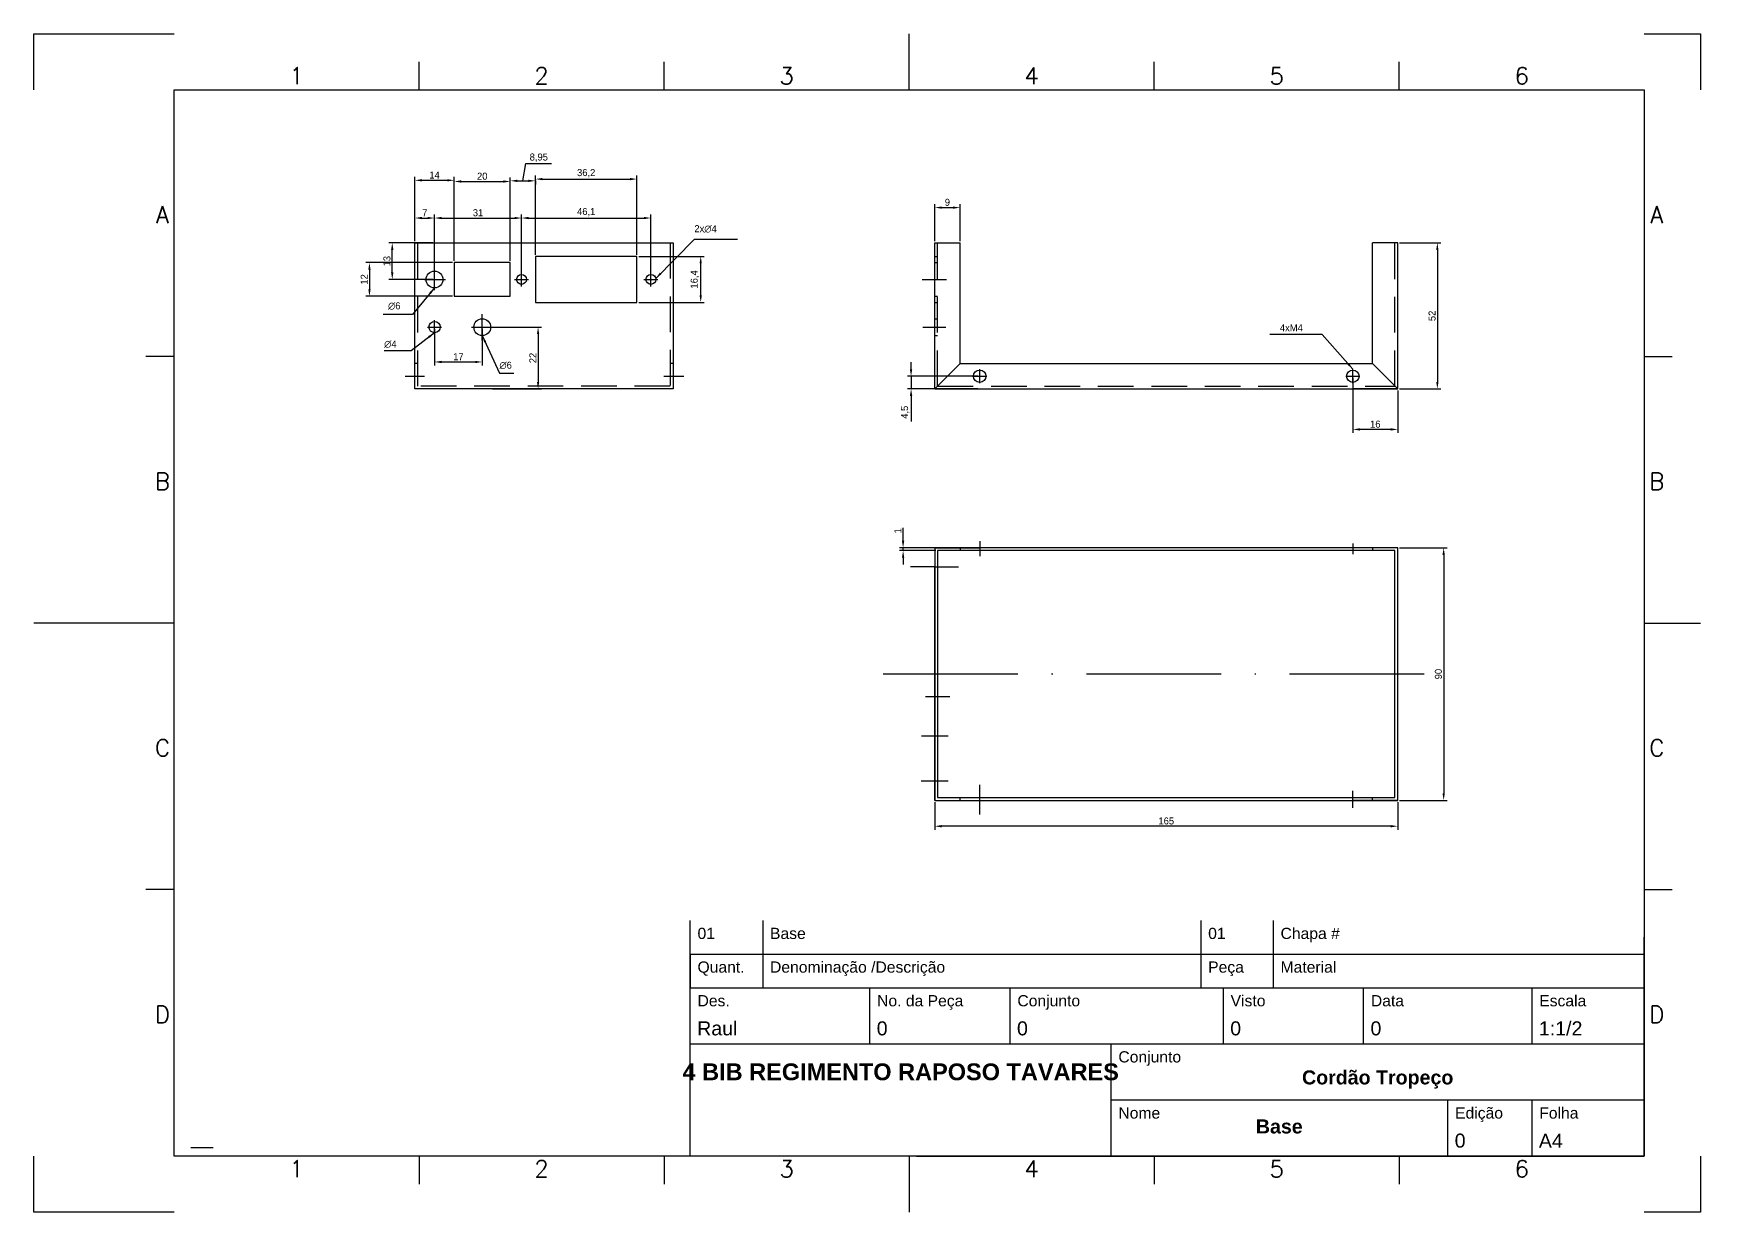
# Paper-space layout 'Base' of a CAD drawing. Header units: millimetres. Extents: x -14 to 287, y 0 to 210.
# The model-space entities are those that its viewports show. They can reach past a viewport. Long polylines and large blocks are cut down to what shows.
import ezdxf
from ezdxf.enums import TextEntityAlignment as Align

# ---------------------------------------------------------------- set-up
doc = ezdxf.new("R2010")
doc.units = ezdxf.units.MM
doc.linetypes.add('ACAD_ISO10W100', pattern=[18, 12, -3, 0, -3])
doc.linetypes.add('HIDDEN2', pattern=[4.7625, 3.175, -1.5875])
for name, color, linetype in [('Contorno', 7, 'Continuous'), ('Cortes', 140, 'HIDDEN2'), ('Cotas', 1, 'Continuous'), ('FRAME 050', 6, 'Continuous'), ('Linhas_de_Centro', 5, 'ACAD_ISO10W100'), ('Object', 7, 'Continuous'), ('Texto', 7, 'Continuous')]:
    doc.layers.add(name, color=color, linetype=linetype)
doc.layers.get('FRAME 050').off()
doc.styles.add('Roman', font='romans', dxfattribs={"bigfont": 'bigfont'})
doc.styles.add('texto2', font='ARIAL.TTF', dxfattribs={"height": 2})
doc.styles.add('Texto2.5', font='ARIAL.TTF', dxfattribs={"height": 2.5})
doc.dimstyles.new('ISO-25', dxfattribs={"dimtxt": 2.5, "dimasz": 2.5, "dimexe": 1.25, "dimexo": 0.625, "dimtad": 1, "dimtxsty": 'Standard', "dimcen": 2.5, "dimadec": 0, "dimazin": 0, "dimtfac": 1, "dimtmove": 0, "dimatfit": 3, "dimfxl": 0, "dimarcsym": 0})

# ---------------------------------------------------------------- blocks, each defined once
blk = doc.blocks.new('*D3')
at = {"layer": 'Cotas', "color": 0, "lineweight": -2}
for p, q in [((-443.26, 201.48), (-428.51, 201.48)), ((-429.76, 198.98), (-429.76, 151.98)), ((-443.26, 149.48), (-428.51, 149.48))]:
    blk.add_line(p, q, dxfattribs=at)
at = {"layer": 'Cotas', "color": 0}
for points in [[(-430.18, 198.98), (-429.35, 198.98), (-429.76, 201.48)], [(-430.18, 151.98), (-429.35, 151.98), (-429.76, 149.48)]]:
    blk.add_solid(points, dxfattribs=at)
at = {"layer": 'Defpoints', "color": 0}
for p in [(-443.88, 201.48), (-443.88, 149.48), (-429.76, 149.48)]:
    blk.add_point(p, dxfattribs=at)
at = {"layer": 'Cotas', "color": 0, "insert": (-431.64, 175.48), "char_height": 2.5, "attachment_point": 5, "rotation": 90}
blk.add_mtext('52', dxfattribs=at)
blk = doc.blocks.new('*D4')
at = {"layer": 'Cotas', "color": 0, "lineweight": -2}
for p, q in [((-459.88, 153.35), (-459.88, 133.77)), ((-443.88, 148.85), (-443.88, 133.77)), ((-446.38, 135.02), (-457.38, 135.02))]:
    blk.add_line(p, q, dxfattribs=at)
at = {"layer": 'Cotas', "color": 0}
for points in [[(-457.38, 135.44), (-457.38, 134.6), (-459.88, 135.02)], [(-446.38, 135.44), (-446.38, 134.6), (-443.88, 135.02)]]:
    blk.add_solid(points, dxfattribs=at)
at = {"layer": 'Defpoints', "color": 0}
for p in [(-459.88, 153.98), (-443.88, 149.48), (-459.88, 135.02)]:
    blk.add_point(p, dxfattribs=at)
at = {"layer": 'Cotas', "color": 0, "insert": (-451.88, 136.9), "char_height": 2.5, "attachment_point": 5}
blk.add_mtext('16', dxfattribs=at)
blk = doc.blocks.new('*D5')
at = {"layer": 'Cotas', "color": 0, "lineweight": -2}
for p, q in [((-443.26, 92.82), (-426.26, 92.82)), ((-427.51, 90.32), (-427.51, 5.32)), ((-443.26, 2.82), (-426.26, 2.82))]:
    blk.add_line(p, q, dxfattribs=at)
at = {"layer": 'Cotas', "color": 0}
for points in [[(-427.93, 90.32), (-427.1, 90.32), (-427.51, 92.82)], [(-427.93, 5.32), (-427.1, 5.32), (-427.51, 2.82)]]:
    blk.add_solid(points, dxfattribs=at)
at = {"layer": 'Defpoints', "color": 0}
for p in [(-443.88, 92.82), (-443.88, 2.82), (-427.51, 2.82)]:
    blk.add_point(p, dxfattribs=at)
at = {"layer": 'Cotas', "color": 0, "insert": (-429.39, 47.82), "char_height": 2.5, "attachment_point": 5, "rotation": 90}
blk.add_mtext('90', dxfattribs=at)
blk = doc.blocks.new('*D6')
at = {"layer": 'Cotas', "color": 0, "lineweight": -2}
for p, q in [((-608.88, 2.19), (-608.88, -7.65)), ((-443.88, 2.19), (-443.88, -7.65)), ((-446.38, -6.4), (-606.38, -6.4))]:
    blk.add_line(p, q, dxfattribs=at)
at = {"layer": 'Cotas', "color": 0}
for points in [[(-606.38, -5.98), (-606.38, -6.82), (-608.88, -6.4)], [(-446.38, -5.98), (-446.38, -6.82), (-443.88, -6.4)]]:
    blk.add_solid(points, dxfattribs=at)
at = {"layer": 'Defpoints', "color": 0}
for p in [(-608.88, 2.82), (-443.88, 2.82), (-608.88, -6.4)]:
    blk.add_point(p, dxfattribs=at)
at = {"layer": 'Cotas', "color": 0, "insert": (-526.38, -4.53), "char_height": 2.5, "attachment_point": 5}
blk.add_mtext('165', dxfattribs=at)
blk = doc.blocks.new('*D7')
at = {"layer": 'Cotas', "color": 0, "lineweight": -2}
for p, q in [((-780.18, 195.1), (-780.18, 224.63)), ((-777.68, 223.38), (-762.68, 223.38)), ((-760.18, 195.1), (-760.18, 224.63))]:
    blk.add_line(p, q, dxfattribs=at)
at = {"layer": 'Cotas', "color": 0}
for points in [[(-777.68, 223.8), (-777.68, 222.97), (-780.18, 223.38)], [(-762.68, 223.8), (-762.68, 222.97), (-760.18, 223.38)]]:
    blk.add_solid(points, dxfattribs=at)
at = {"layer": 'Defpoints', "color": 0}
for p in [(-760.18, 223.38), (-780.18, 194.48), (-760.18, 194.48)]:
    blk.add_point(p, dxfattribs=at)
at = {"layer": 'Cotas', "color": 0, "insert": (-770.18, 225.26), "char_height": 2.5, "attachment_point": 5}
blk.add_mtext('20', dxfattribs=at)
blk = doc.blocks.new('*D8')
at = {"layer": 'Cotas', "color": 0, "lineweight": -2}
for p, q in [((-751.23, 197.3), (-751.23, 225.49)), ((-748.73, 224.24), (-717.53, 224.24)), ((-715.03, 197.3), (-715.03, 225.49))]:
    blk.add_line(p, q, dxfattribs=at)
at = {"layer": 'Cotas', "color": 0}
for points in [[(-748.73, 224.65), (-748.73, 223.82), (-751.23, 224.24)], [(-717.53, 224.65), (-717.53, 223.82), (-715.03, 224.24)]]:
    blk.add_solid(points, dxfattribs=at)
at = {"layer": 'Defpoints', "color": 0}
for p in [(-715.03, 224.24), (-751.23, 196.68), (-715.03, 196.68)]:
    blk.add_point(p, dxfattribs=at)
at = {"layer": 'Cotas', "color": 0, "insert": (-733.13, 226.32), "char_height": 2.5, "attachment_point": 5}
blk.add_mtext('36,2', dxfattribs=at)
blk = doc.blocks.new('*D9')
at = {"layer": 'Cotas', "color": 0, "lineweight": -2}
for p, q in [((-755.7, 223.61), (-754.61, 229.79)), ((-754.61, 229.79), (-745.44, 229.79)), ((-760.18, 195.1), (-760.18, 224.86)), ((-757.68, 223.61), (-753.73, 223.61)), ((-751.23, 223.61), (-751.23, 222.36))]:
    blk.add_line(p, q, dxfattribs=at)
at = {"layer": 'Cotas', "color": 0}
for points in [[(-757.68, 224.03), (-757.68, 223.2), (-760.18, 223.61)], [(-753.73, 224.03), (-753.73, 223.2), (-751.23, 223.61)]]:
    blk.add_solid(points, dxfattribs=at)
at = {"layer": 'Defpoints', "color": 0}
for p in [(-751.23, 224.24), (-751.23, 223.61), (-760.18, 194.48)]:
    blk.add_point(p, dxfattribs=at)
at = {"layer": 'Cotas', "color": 0, "insert": (-750.02, 231.87), "char_height": 2.5, "attachment_point": 5}
blk.add_mtext('8,95', dxfattribs=at)
blk = doc.blocks.new('*D10')
at = {"layer": 'Cotas', "color": 0, "lineweight": -2}
for p, q in [((-794.18, 202.1), (-794.18, 225.05)), ((-791.68, 223.8), (-782.68, 223.8)), ((-780.18, 202.1), (-780.18, 225.05))]:
    blk.add_line(p, q, dxfattribs=at)
at = {"layer": 'Cotas', "color": 0}
for points in [[(-791.68, 224.22), (-791.68, 223.38), (-794.18, 223.8)], [(-782.68, 224.22), (-782.68, 223.38), (-780.18, 223.8)]]:
    blk.add_solid(points, dxfattribs=at)
at = {"layer": 'Defpoints', "color": 0}
for p in [(-780.18, 223.8), (-794.18, 201.48), (-780.18, 201.48)]:
    blk.add_point(p, dxfattribs=at)
at = {"layer": 'Cotas', "color": 0, "insert": (-787.18, 225.67), "char_height": 2.5, "attachment_point": 5}
blk.add_mtext('14', dxfattribs=at)
blk = doc.blocks.new('*D11')
at = {"layer": 'Cotas', "color": 0, "lineweight": -2}
for p, q in [((-794.18, 202.73), (-794.18, 211.61)), ((-787.18, 189.1), (-787.18, 211.61)), ((-791.68, 210.36), (-789.68, 210.36))]:
    blk.add_line(p, q, dxfattribs=at)
at = {"layer": 'Cotas', "color": 0}
for points in [[(-791.68, 210.77), (-791.68, 209.94), (-794.18, 210.36)], [(-789.68, 210.77), (-789.68, 209.94), (-787.18, 210.36)]]:
    blk.add_solid(points, dxfattribs=at)
at = {"layer": 'Defpoints', "color": 0}
for p in [(-787.18, 210.36), (-794.18, 202.1), (-787.18, 188.48)]:
    blk.add_point(p, dxfattribs=at)
at = {"layer": 'Cotas', "color": 0, "insert": (-790.68, 212.23), "char_height": 2.5, "attachment_point": 5}
blk.add_mtext('7', dxfattribs=at)
blk = doc.blocks.new('*D12')
at = {"layer": 'Cotas', "color": 0, "lineweight": -2}
for p, q in [((-787.18, 189.1), (-787.18, 211.61)), ((-756.18, 189.1), (-756.18, 211.61)), ((-784.68, 210.36), (-758.68, 210.36))]:
    blk.add_line(p, q, dxfattribs=at)
at = {"layer": 'Cotas', "color": 0}
for points in [[(-784.68, 210.77), (-784.68, 209.94), (-787.18, 210.36)], [(-758.68, 210.77), (-758.68, 209.94), (-756.18, 210.36)]]:
    blk.add_solid(points, dxfattribs=at)
at = {"layer": 'Defpoints', "color": 0}
for p in [(-756.18, 210.36), (-787.18, 188.48), (-756.18, 188.48)]:
    blk.add_point(p, dxfattribs=at)
at = {"layer": 'Cotas', "color": 0, "insert": (-771.68, 212.23), "char_height": 2.5, "attachment_point": 5}
blk.add_mtext('31', dxfattribs=at)
blk = doc.blocks.new('*D13')
at = {"layer": 'Cotas', "color": 0, "lineweight": -2}
for p, q in [((-756.18, 189.1), (-756.18, 211.61)), ((-710.08, 189.1), (-710.08, 211.61)), ((-753.68, 210.36), (-712.58, 210.36))]:
    blk.add_line(p, q, dxfattribs=at)
at = {"layer": 'Cotas', "color": 0}
for points in [[(-753.68, 210.77), (-753.68, 209.94), (-756.18, 210.36)], [(-712.58, 210.77), (-712.58, 209.94), (-710.08, 210.36)]]:
    blk.add_solid(points, dxfattribs=at)
at = {"layer": 'Defpoints', "color": 0}
for p in [(-710.08, 210.36), (-756.18, 188.48), (-710.08, 188.48)]:
    blk.add_point(p, dxfattribs=at)
at = {"layer": 'Cotas', "color": 0, "insert": (-733.13, 212.44), "char_height": 2.5, "attachment_point": 5}
blk.add_mtext('46,1', dxfattribs=at)
blk = doc.blocks.new('*D14')
at = {"layer": 'Cotas', "color": 0, "lineweight": -2}
for p, q in [((-787.8, 201.48), (-803.5, 201.48)), ((-802.25, 190.98), (-802.25, 198.98)), ((-787.8, 188.48), (-803.5, 188.48))]:
    blk.add_line(p, q, dxfattribs=at)
at = {"layer": 'Cotas', "color": 0}
for points in [[(-802.67, 198.98), (-801.83, 198.98), (-802.25, 201.48)], [(-802.67, 190.98), (-801.83, 190.98), (-802.25, 188.48)]]:
    blk.add_solid(points, dxfattribs=at)
at = {"layer": 'Defpoints', "color": 0}
for p in [(-802.25, 201.48), (-787.18, 201.48), (-787.18, 188.48)]:
    blk.add_point(p, dxfattribs=at)
at = {"layer": 'Cotas', "color": 0, "insert": (-804.13, 194.98), "char_height": 2.5, "attachment_point": 5, "rotation": 90}
blk.add_mtext('13', dxfattribs=at)
blk = doc.blocks.new('*D15')
at = {"layer": 'Cotas', "color": 0, "lineweight": -2}
for p, q in [((-780.8, 194.48), (-811.63, 194.48)), ((-810.38, 191.98), (-810.38, 184.98)), ((-780.8, 182.48), (-811.63, 182.48))]:
    blk.add_line(p, q, dxfattribs=at)
at = {"layer": 'Cotas', "color": 0}
for points in [[(-810.79, 191.98), (-809.96, 191.98), (-810.38, 194.48)], [(-810.79, 184.98), (-809.96, 184.98), (-810.38, 182.48)]]:
    blk.add_solid(points, dxfattribs=at)
at = {"layer": 'Defpoints', "color": 0}
for p in [(-780.18, 194.48), (-810.38, 182.48), (-780.18, 182.48)]:
    blk.add_point(p, dxfattribs=at)
at = {"layer": 'Cotas', "color": 0, "insert": (-812.25, 188.48), "char_height": 2.5, "attachment_point": 5, "rotation": 90}
blk.add_mtext('12', dxfattribs=at)
blk = doc.blocks.new('*D16')
at = {"layer": 'Cotas', "color": 0, "lineweight": -2}
for p, q in [((-714.4, 196.68), (-691.06, 196.68)), ((-692.31, 182.78), (-692.31, 194.18)), ((-714.4, 180.28), (-691.06, 180.28))]:
    blk.add_line(p, q, dxfattribs=at)
at = {"layer": 'Cotas', "color": 0}
for points in [[(-692.73, 194.18), (-691.9, 194.18), (-692.31, 196.68)], [(-692.73, 182.78), (-691.9, 182.78), (-692.31, 180.28)]]:
    blk.add_solid(points, dxfattribs=at)
at = {"layer": 'Defpoints', "color": 0}
for p in [(-715.03, 196.68), (-692.31, 196.68), (-715.03, 180.28)]:
    blk.add_point(p, dxfattribs=at)
at = {"layer": 'Cotas', "color": 0, "insert": (-694.4, 188.48), "char_height": 2.5, "attachment_point": 5, "rotation": 90}
blk.add_mtext('16,4', dxfattribs=at)
blk = doc.blocks.new('*D17')
at = {"layer": 'Cotas', "color": 0, "lineweight": -2}
for p, q in [((-766.55, 171.48), (-749.03, 171.48)), ((-750.28, 168.98), (-750.28, 151.98)), ((-766.55, 149.48), (-749.03, 149.48))]:
    blk.add_line(p, q, dxfattribs=at)
at = {"layer": 'Cotas', "color": 0}
for points in [[(-750.69, 168.98), (-749.86, 168.98), (-750.28, 171.48)], [(-750.69, 151.98), (-749.86, 151.98), (-750.28, 149.48)]]:
    blk.add_solid(points, dxfattribs=at)
at = {"layer": 'Defpoints', "color": 0}
for p in [(-767.18, 171.48), (-767.18, 149.48), (-750.28, 149.48)]:
    blk.add_point(p, dxfattribs=at)
at = {"layer": 'Cotas', "color": 0, "insert": (-752.15, 160.48), "char_height": 2.5, "attachment_point": 5, "rotation": 90}
blk.add_mtext('22', dxfattribs=at)
blk = doc.blocks.new('*D18')
at = {"layer": 'Cotas', "color": 0, "lineweight": -2}
for p, q in [((-787.18, 170.85), (-787.18, 157.81)), ((-770.18, 170.85), (-770.18, 157.81)), ((-784.68, 159.06), (-772.68, 159.06))]:
    blk.add_line(p, q, dxfattribs=at)
at = {"layer": 'Cotas', "color": 0}
for points in [[(-784.68, 159.47), (-784.68, 158.64), (-787.18, 159.06)], [(-772.68, 159.47), (-772.68, 158.64), (-770.18, 159.06)]]:
    blk.add_solid(points, dxfattribs=at)
at = {"layer": 'Defpoints', "color": 0}
for p in [(-787.18, 171.48), (-770.18, 171.48), (-770.18, 159.06)]:
    blk.add_point(p, dxfattribs=at)
at = {"layer": 'Cotas', "color": 0, "insert": (-778.68, 160.93), "char_height": 2.5, "attachment_point": 5}
blk.add_mtext('17', dxfattribs=at)
blk = doc.blocks.new('*D19')
at = {"layer": 'Cotas', "color": 0, "lineweight": -2}
for p, q in [((-608.88, 202.1), (-608.88, 215.33)), ((-606.38, 214.08), (-602.38, 214.08)), ((-599.88, 202.1), (-599.88, 215.33))]:
    blk.add_line(p, q, dxfattribs=at)
at = {"layer": 'Cotas', "color": 0}
for points in [[(-606.38, 214.49), (-606.38, 213.66), (-608.88, 214.08)], [(-602.38, 214.49), (-602.38, 213.66), (-599.88, 214.08)]]:
    blk.add_solid(points, dxfattribs=at)
at = {"layer": 'Defpoints', "color": 0}
for p in [(-599.88, 214.08), (-608.88, 201.48), (-599.88, 201.48)]:
    blk.add_point(p, dxfattribs=at)
at = {"layer": 'Cotas', "color": 0, "insert": (-604.38, 215.95), "char_height": 2.5, "attachment_point": 5}
blk.add_mtext('9', dxfattribs=at)
blk = doc.blocks.new('*D20')
at = {"layer": 'Cotas', "color": 0, "lineweight": -2}
for p, q in [((-617.34, 156.48), (-617.34, 158.98)), ((-593.51, 153.98), (-618.59, 153.98)), ((-617.34, 153.98), (-617.34, 149.48)), ((-593.51, 149.48), (-618.59, 149.48)), ((-617.34, 146.98), (-617.34, 137.81))]:
    blk.add_line(p, q, dxfattribs=at)
at = {"layer": 'Cotas', "color": 0}
for points in [[(-617.76, 156.48), (-616.92, 156.48), (-617.34, 153.98)], [(-617.76, 146.98), (-616.92, 146.98), (-617.34, 149.48)]]:
    blk.add_solid(points, dxfattribs=at)
at = {"layer": 'Defpoints', "color": 0}
for p in [(-592.88, 153.98), (-617.34, 149.48), (-592.88, 149.48)]:
    blk.add_point(p, dxfattribs=at)
at = {"layer": 'Cotas', "color": 0, "insert": (-619.42, 141.14), "char_height": 2.5, "attachment_point": 5, "rotation": 90}
blk.add_mtext('4,5', dxfattribs=at)
blk = doc.blocks.new('*D24')
at = {"layer": 'Cotas', "color": 0, "lineweight": -2}
for p, q in [((-620.18, 95.32), (-620.18, 99.9)), ((-608.51, 92.82), (-621.43, 92.82)), ((-608.51, 91.82), (-621.43, 91.82)), ((-620.18, 91.82), (-620.18, 92.82)), ((-620.18, 89.32), (-620.18, 86.82))]:
    blk.add_line(p, q, dxfattribs=at)
at = {"layer": 'Cotas', "color": 0}
for points in [[(-620.6, 95.32), (-619.76, 95.32), (-620.18, 92.82)], [(-620.6, 89.32), (-619.76, 89.32), (-620.18, 91.82)]]:
    blk.add_solid(points, dxfattribs=at)
at = {"layer": 'Defpoints', "color": 0}
for p in [(-620.18, 92.82), (-607.88, 92.82), (-607.88, 91.82)]:
    blk.add_point(p, dxfattribs=at)
at = {"layer": 'Cotas', "color": 0, "insert": (-622.05, 98.86), "char_height": 2.5, "attachment_point": 5, "rotation": 90}
blk.add_mtext('1', dxfattribs=at)

msp = doc.modelspace()

# ---------------------------------------------------------------- linework, layer by layer
at = {"layer": 'Contorno'}
for p, q in [((-794.177, 149.477), (-794.177, 201.477)), ((-794.177, 201.477), (-702.177, 201.477)), ((-794.177, 201.477), (-787.177, 201.477)), ((-794.177, 201.477), (-769.177, 201.477)), ((-794.177, 201.477), (-770.177, 201.477)), ((-702.177, 201.477), (-702.177, 149.477)), ((-608.885, 149.477), (-608.885, 201.477)), ((-608.885, 201.477), (-599.885, 201.477)), ((-599.885, 158.477), (-599.885, 201.477)), ((-452.885, 158.477), (-452.885, 201.477)), ((-443.885, 201.477), (-452.885, 201.477)), ((-443.885, 149.477), (-443.885, 201.477)), ((-760.177, 194.477), (-780.177, 194.477)), ((-780.177, 194.477), (-780.177, 182.477)), ((-760.177, 182.477), (-760.177, 194.477)), ((-715.027, 196.677), (-751.227, 196.677)), ((-751.227, 196.677), (-751.227, 180.277)), ((-715.027, 180.277), (-715.027, 196.677)), ((-780.177, 188.477), (-780.177, 182.477)), ((-751.227, 188.477), (-751.227, 180.277)), ((-780.177, 182.477), (-760.177, 182.477)), ((-751.227, 180.277), (-715.027, 180.277)), ((-794.177, 149.477), (-794.177, 158.477)), ((-599.885, 158.477), (-608.885, 149.477)), ((-599.885, 158.477), (-452.885, 158.477)), ((-443.885, 149.477), (-452.885, 158.477)), ((-794.177, 149.477), (-794.177, 153.977)), ((-702.177, 149.477), (-794.177, 149.477)), ((-608.885, 149.477), (-443.885, 149.477)), ((-608.885, 149.477), (-592.885, 149.477)), ((-443.885, 149.477), (-459.885, 149.477)), ((-608.885, 92.818), (-608.885, 2.818)), ((-443.885, 92.818), (-608.885, 92.818)), ((-608.885, 92.818), (-599.885, 92.818)), ((-608.885, 92.818), (-592.885, 92.818)), ((-607.885, 91.818), (-607.885, 3.818)), ((-444.885, 91.818), (-607.885, 91.818)), ((-599.885, 92.818), (-599.885, 91.818)), ((-592.885, 95.151), (-592.885, 89.859)), ((-459.885, 94.305), (-459.885, 90.577)), ((-443.885, 92.818), (-459.885, 92.818)), ((-443.885, 92.818), (-452.885, 92.818)), ((-452.885, 92.818), (-452.885, 91.818)), ((-444.885, 3.818), (-444.885, 91.818)), ((-443.885, 2.818), (-443.885, 92.818)), ((-608.885, 86.018), (-617.518, 86.018)), ((-608.885, 39.818), (-608.885, 86.018)), ((-608.885, 25.818), (-608.885, 39.818)), ((-608.885, 9.818), (-608.885, 25.818)), ((-608.885, 2.818), (-608.885, 9.818)), ((-592.885, -2.171), (-592.885, 8.403)), ((-459.885, 0.177), (-459.885, 6.235)), ((-608.885, 2.818), (-443.885, 2.818)), ((-608.885, 2.818), (-599.885, 2.818)), ((-608.885, 2.818), (-592.885, 2.818)), ((-607.885, 3.818), (-444.885, 3.818)), ((-599.885, 2.818), (-599.885, 3.818)), ((-443.885, 2.818), (-459.885, 2.818)), ((-452.885, 2.818), (-452.885, 3.818)), ((-443.885, 2.818), (-452.885, 2.818))]:
    msp.add_line(p, q, dxfattribs=at)
for centre, radius in [((-787.177, 188.477), 3), ((-756.177, 188.477), 1.75), ((-710.077, 188.477), 1.75), ((-787.177, 171.477), 2), ((-770.177, 171.477), 3), ((-592.885, 153.977), 2.2), ((-459.885, 153.977), 2.2)]:
    msp.add_circle(centre, radius, dxfattribs=at)
at = {"layer": 'Cortes'}
for p, q in [((-793.177, 150.477), (-793.177, 201.477)), ((-703.177, 201.477), (-703.177, 150.477)), ((-607.885, 150.477), (-607.885, 201.477)), ((-444.885, 150.477), (-444.885, 201.477)), ((-608.885, 196.677), (-607.885, 196.677)), ((-608.885, 194.477), (-607.885, 194.477)), ((-608.885, 182.477), (-607.885, 182.477)), ((-608.885, 180.277), (-607.885, 180.277)), ((-608.885, 174.477), (-607.885, 174.477)), ((-608.885, 174.477), (-608.885, 174.477)), ((-608.885, 168.477), (-607.885, 168.477)), ((-793.177, 158.477), (-794.177, 158.477)), ((-702.177, 158.477), (-703.177, 158.477)), ((-703.177, 150.477), (-793.177, 150.477)), ((-607.885, 150.477), (-444.885, 150.477))]:
    msp.add_line(p, q, dxfattribs=at)
at = {"layer": 'Linhas_de_Centro'}
for p, q in [((-790.759, 188.477), (-783.293, 188.477)), ((-787.177, 184.688), (-787.177, 192.264)), ((-758.677, 188.477), (-753.677, 188.477)), ((-756.177, 185.977), (-756.177, 190.977)), ((-712.577, 188.477), (-707.577, 188.477)), ((-710.077, 185.977), (-710.077, 190.977)), ((-613.352, 188.477), (-604.732, 188.477)), ((-770.177, 166.79), (-770.177, 176.102)), ((-789.677, 171.477), (-784.677, 171.477)), ((-787.177, 168.977), (-787.177, 173.977)), ((-773.975, 171.477), (-766.063, 171.477)), ((-613.091, 171.477), (-604.993, 171.477)), ((-592.885, 151.477), (-592.885, 156.477)), ((-459.885, 151.477), (-459.885, 156.477)), ((-797.612, 153.977), (-790.742, 153.977)), ((-705.471, 153.977), (-698.368, 153.977)), ((-595.385, 153.977), (-590.385, 153.977)), ((-462.385, 153.977), (-457.385, 153.977)), ((-608.885, 86.018), (-607.885, 86.018)), ((-607.885, 86.018), (-600.394, 86.018)), ((-434.458, 47.818), (-630.077, 47.818)), ((-612.247, 39.818), (-603.523, 39.818)), ((-613.596, 25.818), (-604.174, 25.818)), ((-613.712, 9.818), (-604.058, 9.818))]:
    msp.add_line(p, q, dxfattribs=at)

# ---------------------------------------------------------------- texts
at = {"layer": 'Cotas', "char_height": 2.5, "attachment_point": 1}
for s, insert, width in [('2x{\\Fgdt.shx;n}4', (-694.565, 207.807), 15.3473), ('{\\Fgdt.shx;n}6', (-803.758, 180.325), 7.70867), ('4xM4', (-485.885, 172.486), 15.0473), ('{\\Fgdt.shx;n}4', (-805.135, 166.709), 9.6017), ('{\\Fgdt.shx;n}6', (-764.078, 159.149), 13.8016)]:
    msp.add_mtext(s, dxfattribs=dict(at, insert=insert, width=width))

# ---------------------------------------------------------------- dimensions: what is measured, and where the dimension line sits
at = {"layer": 'Cotas'}
dim = msp.add_linear_dim(base=(-751.227, 223.612), p1=(-760.177, 194.477), p2=(-751.227, 224.237), dimstyle='ISO-25', override={"dimtmove": 1}, dxfattribs=at)
dim.commit()
dim.dimension.update_dxf_attribs({"geometry": '*D9', "text_midpoint": (-753.983, 229.79), "dimtype": 160})
for base, p1, p2, picture, middle in [((-780.177, 223.799), (-794.177, 201.477), (-780.177, 201.477), '*D10', (-787.177, 225.674)), ((-599.885, 214.075), (-608.885, 201.477), (-599.885, 201.477), '*D19', (-604.385, 215.95)), ((-787.177, 210.356), (-794.177, 202.102), (-787.177, 188.477), '*D11', (-790.677, 212.231)), ((-770.177, 159.057), (-787.177, 171.477), (-770.177, 171.477), '*D18', (-778.677, 160.932)), ((-459.885, 135.02), (-443.885, 149.477), (-459.885, 153.977), '*D4', (-451.885, 136.895))]:
    dim = msp.add_linear_dim(base=base, p1=p1, p2=p2, dimstyle='ISO-25', dxfattribs=at)
    dim.commit()
    dim.dimension.update_dxf_attribs({"geometry": picture, "text_midpoint": middle})
for base, p1, p2, picture, middle in [((-760.177, 223.383), (-780.177, 194.477), (-760.177, 194.477), '*D7', (-770.177, 223.383)), ((-715.027, 224.237), (-751.227, 196.677), (-715.027, 196.677), '*D8', (-733.127, 224.237)), ((-608.885, -6.4), (-443.885, 2.818), (-608.885, 2.818), '*D6', (-526.385, -6.4))]:
    dim = msp.add_linear_dim(base=base, p1=p1, p2=p2, dimstyle='ISO-25', dxfattribs=at)
    dim.commit()
    dim.dimension.update_dxf_attribs({"geometry": picture, "text_midpoint": middle, "dimtype": 160})
for base, p1, p2, picture, middle in [((-756.177, 210.356), (-787.177, 188.477), (-756.177, 188.477), '*D12', (-771.677, 212.231)), ((-710.077, 210.356), (-756.177, 188.477), (-710.077, 188.477), '*D13', (-733.127, 212.439))]:
    dim = msp.add_linear_dim(base=base, p1=p1, p2=p2, dimstyle='ISO-25', override={"dimtmove": 1}, dxfattribs=at)
    dim.commit()
    dim.dimension.update_dxf_attribs({"geometry": picture, "text_midpoint": middle})
for base, p1, p2, picture, middle in [((-802.251, 201.477), (-787.177, 188.477), (-787.177, 201.477), '*D14', (-804.126, 194.977)), ((-429.763, 149.477), (-443.885, 201.477), (-443.885, 149.477), '*D3', (-431.638, 175.477)), ((-810.378, 182.477), (-780.177, 194.477), (-780.177, 182.477), '*D15', (-812.253, 188.477)), ((-692.314, 196.677), (-715.027, 180.277), (-715.027, 196.677), '*D16', (-694.397, 188.477)), ((-750.277, 149.477), (-767.177, 171.477), (-767.177, 149.477), '*D17', (-752.152, 160.477)), ((-617.339, 149.477), (-592.885, 153.977), (-592.885, 149.477), '*D20', (-619.422, 141.144)), ((-620.179, 92.818), (-607.885, 91.818), (-607.885, 92.818), '*D24', (-622.054, 98.86)), ((-427.515, 2.818), (-443.885, 92.818), (-443.885, 2.818), '*D5', (-429.39, 47.818))]:
    dim = msp.add_linear_dim(base=base, p1=p1, p2=p2, angle=90, dimstyle='ISO-25', dxfattribs=at)
    dim.commit()
    dim.dimension.update_dxf_attribs({"geometry": picture, "text_midpoint": middle})

# ---------------------------------------------------------------- leaders
for points in [[(-708.36, 188.816), (-694.565, 202.797), (-679.218, 202.797)], [(-787.177, 185.477), (-794.99, 175.919), (-805.465, 175.919)], [(-787.177, 169.477), (-795.533, 163.037), (-805.135, 163.037)], [(-459.885, 156.477), (-470.838, 168.851), (-489.526, 168.851)], [(-770.177, 168.477), (-764.078, 155.041), (-758.934, 155.041)]]:
    msp.add_leader(points, dimstyle='ISO-25', override={"dimgap": 0.625, "dimtad": 0}, dxfattribs=at)

psp = doc.layouts.new('Base')

# ---------------------------------------------------------------- linework, layer by layer
for p, q in [((-13.9, 210), (11.1, 210)), ((-13.9, 200), (-13.9, 210)), ((142.1, 200), (142.1, 210)), ((273.1, 210), (283.1, 210)), ((283.1, 210), (283.1, 200)), ((54.77, 200), (54.77, 205)), ((98.44, 200), (98.44, 205)), ((142.1, 200), (142.1, 205)), ((185.77, 200), (185.77, 205)), ((229.44, 200), (229.44, 205)), ((11.1, 200), (273.1, 200)), ((11.1, 10), (11.1, 200)), ((273.1, 200), (273.1, 10)), ((11.1, 152.5), (6.1, 152.5)), ((273.1, 152.5), (278.1, 152.5)), ((11.1, 105), (-13.9, 105)), ((11.1, 105), (6.1, 105)), ((273.1, 105), (283.1, 105)), ((273.1, 105), (278.1, 105)), ((11.1, 57.5), (6.1, 57.5)), ((273.1, 57.5), (278.1, 57.5)), ((-13.9, 0), (-13.9, 10)), ((273.1, 10), (11.1, 10)), ((54.77, 10), (54.77, 5)), ((98.44, 10), (98.44, 5)), ((142.1, 10), (142.1, 0)), ((142.1, 10), (142.1, 5)), ((185.77, 10), (185.77, 5)), ((229.44, 10), (229.44, 5)), ((283.1, 10), (283.1, 0)), ((11.1, 0), (-13.9, 0)), ((283.1, 0), (273.1, 0))]:
    psp.add_line(p, q)
at = {"color": 0}
for p, q in [((273.1, 49), (273.1, 10)), ((273.1, 10), (273.1, 49)), ((143.4, 10), (273.1, 10))]:
    psp.add_line(p, q, dxfattribs=at)
at = {"layer": 'Contorno'}
for p, q in [((103.1, 46), (103.1, 52)), ((116.02, 52), (116.02, 46)), ((194.1, 52), (194.1, 46)), ((207, 52), (207, 46)), ((103.1, 46), (273.1, 46)), ((103.1, 46), (273.1, 46)), ((103.1, 40), (103.1, 46)), ((103.1, 46), (103.1, 40)), ((103.1, 46), (103.1, 40)), ((103.1, 40), (103.1, 46)), ((116.02, 46), (116.02, 40)), ((194.1, 46), (194.1, 40)), ((207, 46), (207, 40)), ((103.1, 40), (273.1, 40)), ((103.1, 10), (103.1, 40)), ((135.1, 30), (135.1, 40)), ((160.1, 30), (160.1, 40)), ((198.1, 30), (198.1, 40)), ((223.1, 30), (223.1, 40)), ((253.1, 30), (253.1, 40)), ((103.1, 30), (273.1, 30)), ((178.1, 10), (178.1, 30)), ((178.1, 20), (273.1, 20)), ((238.1, 10), (238.1, 20)), ((253.1, 10), (253.1, 20))]:
    psp.add_line(p, q, dxfattribs=at)
at = {"layer": 'Object'}
psp.add_line((14.1, 11.54), (18.1, 11.54), dxfattribs=at)
at = {"layer": 'Texto'}
psp.add_line((238.1, 15), (238.1, 15), dxfattribs=at)

# ---------------------------------------------------------------- texts
at = {"style": 'Roman'}
for s, p in [('1', (32.94, 201)), ('2', (76.6, 201)), ('3', (120.27, 201)), ('4', (163.94, 201)), ('5', (207.6, 201)), ('6', (251.27, 201)), ('A', (9.05, 176.25)), ('A', (275.34, 176.25)), ('B', (9.05, 128.75)), ('B', (275.34, 128.75)), ('C', (9.05, 81.25)), ('C', (275.34, 81.25)), ('D', (9.05, 33.75)), ('D', (275.34, 33.75)), ('1', (32.94, 6.23)), ('2', (76.6, 6.23)), ('3', (120.27, 6.23)), ('4', (163.94, 6.23)), ('5', (207.6, 6.23)), ('6', (251.27, 6.23))]:
    psp.add_text(s, height=3, dxfattribs=at).set_placement(p, align=Align.CENTER)
at = {"layer": 'Texto'}
for s, insert, char_height, width, attachment_point, style in [('01', (104.39, 50.69), 2, 30.3514, 1, 'texto2'), ('Base', (117.31, 50.69), 2, 71.2648, 1, 'texto2'), ('01', (195.39, 50.69), 2, 11.6189, 1, 'texto2'), ('Chapa #', (208.29, 50.69), 2, 11.6189, 1, 'texto2'), ('Quant.', (104.39, 44.69), 2, 30.3514, 1, 'texto2'), ('Denominação /Descrição', (117.31, 44.69), 2, 71.2648, 1, 'texto2'), ('Peça', (195.39, 44.69), 2, 11.6189, 1, 'texto2'), ('Material', (208.29, 44.69), 2, 11.6189, 1, 'texto2'), ('Des.', (104.39, 38.69), 2, 30.3514, 1, 'texto2'), ('No. da Peça', (136.39, 38.69), 2, 30.3514, 1, 'texto2'), ('Conjunto', (161.39, 38.69), 2, 30.3514, 1, 'texto2'), ('Visto', (199.39, 38.69), 2, 30.3514, 1, 'texto2'), ('Data', (224.39, 38.69), 2, 11.6189, 1, 'texto2'), ('Escala', (254.39, 38.69), 2, 11.6189, 1, 'texto2'), ('Raul', (104.32, 31.48), 2.5, 35.3309, 7, 'Texto2.5'), ('0', (136.32, 31.48), 2.5, 35.3309, 7, 'Texto2.5'), ('0', (161.32, 31.48), 2.5, 35.3309, 7, 'Texto2.5'), ('0', (199.32, 31.48), 2.5, 35.3309, 7, 'Texto2.5'), ('0', (224.32, 31.48), 2.5, 35.3309, 7, 'Texto2.5'), ('1:1/2', (254.32, 31.48), 2.5, 35.3309, 7, 'Texto2.5'), ('Conjunto', (179.39, 28.69), 2, 30.3514, 1, 'texto2'), ('{\\fArial|b1|i0|c0|p34;4 BIB REGIMENTO RAPOSO TAVARES}', (140.6, 25), 3, 75, 5, 'Texto2.5'), ('{\\fArial|b1|i0|c0|p34;Cordão Tropeço}', (225.6, 23.65), 2.5, 95, 5, 'Texto2.5'), ('Nome', (179.39, 18.69), 2, 30.3514, 1, 'texto2'), ('Edição', (239.39, 18.69), 2, 11.6189, 1, 'texto2'), ('Folha', (254.39, 18.69), 2, 11.6189, 1, 'texto2'), ('{\\fArial|b1|i0|c0|p34;Base}', (208.06, 15.27), 2.5, 95, 5, 'Texto2.5'), ('0', (239.32, 11.48), 2.5, 35.3309, 7, 'Texto2.5'), ('A4', (254.32, 11.48), 2.5, 35.3309, 7, 'Texto2.5')]:
    psp.add_mtext(s, dxfattribs=dict(at, insert=insert, char_height=char_height, width=width, attachment_point=attachment_point, style=style))

# ---------------------------------------------------------------- viewports
at = {"layer": 'FRAME 050'}
psp.add_viewport(center=(156, 128.75), size=(262, 142.5), view_center_point=(-590.228, 113.529), view_height=285, dxfattribs=at)

doc.saveas('drawing.dxf')
